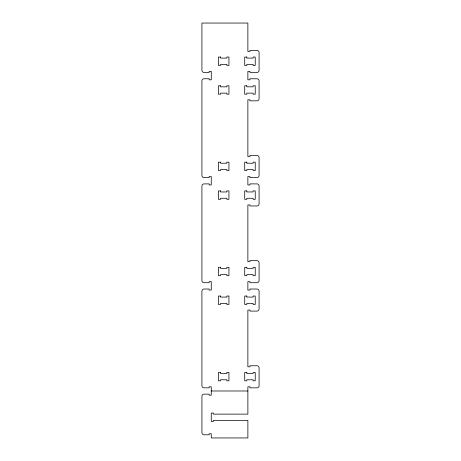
<?xml version="1.0" encoding="UTF-8"?>
<svg xmlns="http://www.w3.org/2000/svg" width="461" height="461" viewBox="0 0 461 461"><rect width="100%" height="100%" fill="white"/><g stroke="black" fill="none" stroke-linecap="round" stroke-linejoin="round"><path stroke-width="0.69" d="M247.88 390.991L247.88 414.122L213.362 414.122L213.362 413.068L211.259 413.068L211.259 421.481L213.362 421.481L213.362 420.426L247.88 420.426L247.88 437.95L211.259 437.95L211.259 433.743L209.161 433.743L209.161 434.798L204.027 434.798A2.103 2.103 0 0 1 201.924 432.695L201.924 396.253A2.103 2.103 0 0 1 204.004 394.149L209.161 394.149L209.161 395.198L211.259 395.198L211.259 386.791L209.161 386.791L209.161 387.839L204.016 387.839A2.103 2.103 0 0 1 201.918 385.736L201.918 291.122A2.103 2.103 0 0 1 204.016 289.018L209.161 289.018L209.161 290.073L211.259 290.073L211.259 281.659L209.161 281.659L209.161 282.714L204.016 282.714A2.103 2.103 0 0 1 201.918 280.611L201.918 185.996A2.103 2.103 0 0 1 204.016 183.893L209.161 183.893L209.161 184.947L211.259 184.947L211.259 176.534L209.161 176.534L209.161 177.589L204.016 177.589A2.103 2.103 0 0 1 201.918 175.485L201.918 80.871A2.103 2.103 0 0 1 204.016 78.768L209.161 78.768L209.161 79.816L211.259 79.816L211.259 71.409L209.161 71.409L209.161 72.458L204.016 72.458A2.103 2.103 0 0 1 201.918 70.354L201.918 23.05L247.874 23.05L247.874 51.436L249.971 51.436L249.971 50.382L256.984 50.382A2.103 2.103 0 0 1 259.082 52.485L259.082 70.354A2.103 2.103 0 0 1 256.984 72.458L249.971 72.458L249.971 71.409L247.874 71.409L247.874 79.816L249.971 79.816L249.971 78.768L256.984 78.768A2.103 2.103 0 0 1 259.082 80.871L259.082 98.74A2.103 2.103 0 0 1 256.984 100.844L249.971 100.844L249.971 99.795L247.874 99.795L247.874 156.561L249.971 156.561L249.971 155.507L256.984 155.507A2.103 2.103 0 0 1 259.082 157.61L259.082 175.485A2.103 2.103 0 0 1 256.984 177.589L249.971 177.589L249.971 176.534L247.874 176.534L247.874 184.947L249.971 184.947L249.971 183.893L256.984 183.893A2.103 2.103 0 0 1 259.082 185.996L259.082 203.866A2.103 2.103 0 0 1 256.984 205.969L249.971 205.969L249.971 204.92L247.874 204.92L247.874 261.687L249.971 261.687L249.971 260.638L256.984 260.638A2.103 2.103 0 0 1 259.082 262.741L259.082 280.611A2.103 2.103 0 0 1 256.984 282.714L249.971 282.714L249.971 281.659L247.874 281.659L247.874 290.073L249.971 290.073L249.971 289.018L256.984 289.018A2.103 2.103 0 0 1 259.082 291.122L259.082 308.997A2.103 2.103 0 0 1 256.984 311.094L249.971 311.094L249.971 310.046L247.874 310.046L247.874 366.812L249.971 366.812L249.971 365.763L256.984 365.763A2.103 2.103 0 0 1 259.082 367.866L259.082 385.736A2.103 2.103 0 0 1 256.984 387.839L249.971 387.839L249.971 386.791L247.874 386.791L247.874 390.991L211.259 390.991M220.531 57.037L218.428 57.037L218.428 65.445L220.531 65.445L220.531 64.396L226.835 64.396L226.835 65.445L228.938 65.445L228.938 57.037L226.835 57.037L226.835 58.086L220.531 58.086L220.531 57.037M246.819 57.043L244.716 57.043L244.716 65.45L246.819 65.45L246.819 64.402L253.129 64.402L253.129 65.45L255.233 65.45L255.233 57.043L253.129 57.043L253.129 58.092L246.819 58.092L246.819 57.043M220.531 85.781L218.428 85.781L218.428 94.194L220.531 94.194L220.531 93.139L226.835 93.139L226.835 94.194L228.938 94.194L228.938 85.781L226.835 85.781L226.835 86.835L220.531 86.835L220.531 85.781M246.819 85.775L244.716 85.775L244.716 94.188L246.819 94.188L246.819 93.134L253.129 93.134L253.129 94.188L255.233 94.188L255.233 85.775L253.129 85.775L253.129 86.829L246.819 86.829L246.819 85.775M220.531 162.163L218.428 162.163L218.428 170.57L220.531 170.57L220.531 169.521L226.835 169.521L226.835 170.57L228.938 170.57L228.938 162.163L226.835 162.163L226.835 163.211L220.531 163.211L220.531 162.163M246.819 162.168L244.716 162.168L244.716 170.576L246.819 170.576L246.819 169.527L253.129 169.527L253.129 170.576L255.233 170.576L255.233 162.168L253.129 162.168L253.129 163.217L246.819 163.217L246.819 162.168M220.531 190.906L218.428 190.906L218.428 199.319L220.531 199.319L220.531 198.265L226.835 198.265L226.835 199.319L228.938 199.319L228.938 190.906L226.835 190.906L226.835 191.96L220.531 191.96L220.531 190.906M246.819 190.9L244.716 190.9L244.716 199.313L246.819 199.313L246.819 198.259L253.129 198.259L253.129 199.313L255.233 199.313L255.233 190.9L253.129 190.9L253.129 191.955L246.819 191.955L246.819 190.9M220.531 267.288L218.428 267.288L218.428 275.701L220.531 275.701L220.531 274.647L226.835 274.647L226.835 275.701L228.938 275.701L228.938 267.288L226.835 267.288L226.835 268.337L220.531 268.337L220.531 267.288M246.819 267.294L244.716 267.294L244.716 275.707L246.819 275.707L246.819 274.652L253.129 274.652L253.129 275.707L255.233 275.707L255.233 267.294L253.129 267.294L253.129 268.348L246.819 268.348L246.819 267.294M220.531 296.037L218.428 296.037L218.428 304.444L220.531 304.444L220.531 303.396L226.835 303.396L226.835 304.444L228.938 304.444L228.938 296.037L226.835 296.037L226.835 297.086L220.531 297.086L220.531 296.037M246.819 296.031L244.716 296.031L244.716 304.439L246.819 304.439L246.819 303.39L253.129 303.39L253.129 304.439L255.233 304.439L255.233 296.031L253.129 296.031L253.129 297.08L246.819 297.08L246.819 296.031M220.531 372.413L218.428 372.413L218.428 380.826L220.531 380.826L220.531 379.772L226.835 379.772L226.835 380.826L228.938 380.826L228.938 372.413L226.835 372.413L226.835 373.468L220.531 373.468L220.531 372.413M246.819 372.419L244.716 372.419L244.716 380.832L246.819 380.832L246.819 379.778L253.129 379.778L253.129 380.832L255.233 380.832L255.233 372.419L253.129 372.419L253.129 373.473L246.819 373.473L246.819 372.419"/></g></svg>
